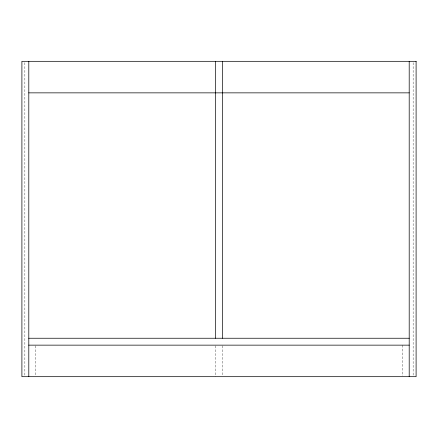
<?xml version="1.0" encoding="UTF-8"?>
<svg xmlns="http://www.w3.org/2000/svg" width="438" height="438" viewBox="0 0 438 438"><rect width="100%" height="100%" fill="white"/><g stroke="black" fill="none" stroke-linecap="round" stroke-linejoin="round"><path stroke-width="0.33" stroke-dasharray="2.19 1.64" d="M413.144 62.689L413.144 376.68M402.303 345.144L402.303 376.007M222.449 345.817L222.449 376.007M215.551 345.817L215.551 376.68M35.697 345.817L35.697 376.007M24.856 62.689L24.856 375.996"/><path stroke-width="0.66" d="M28.799 92.856L409.201 92.856M28.799 338.245L409.201 338.245M28.799 345.144L409.201 345.144M409.201 61.32L409.201 376.68M222.449 61.32L222.449 338.245M215.551 61.32L215.551 338.245M28.799 61.32L28.799 376.68M416.1 61.32L21.9 61.32L21.9 376.68L416.1 376.68L416.1 61.32"/></g></svg>
